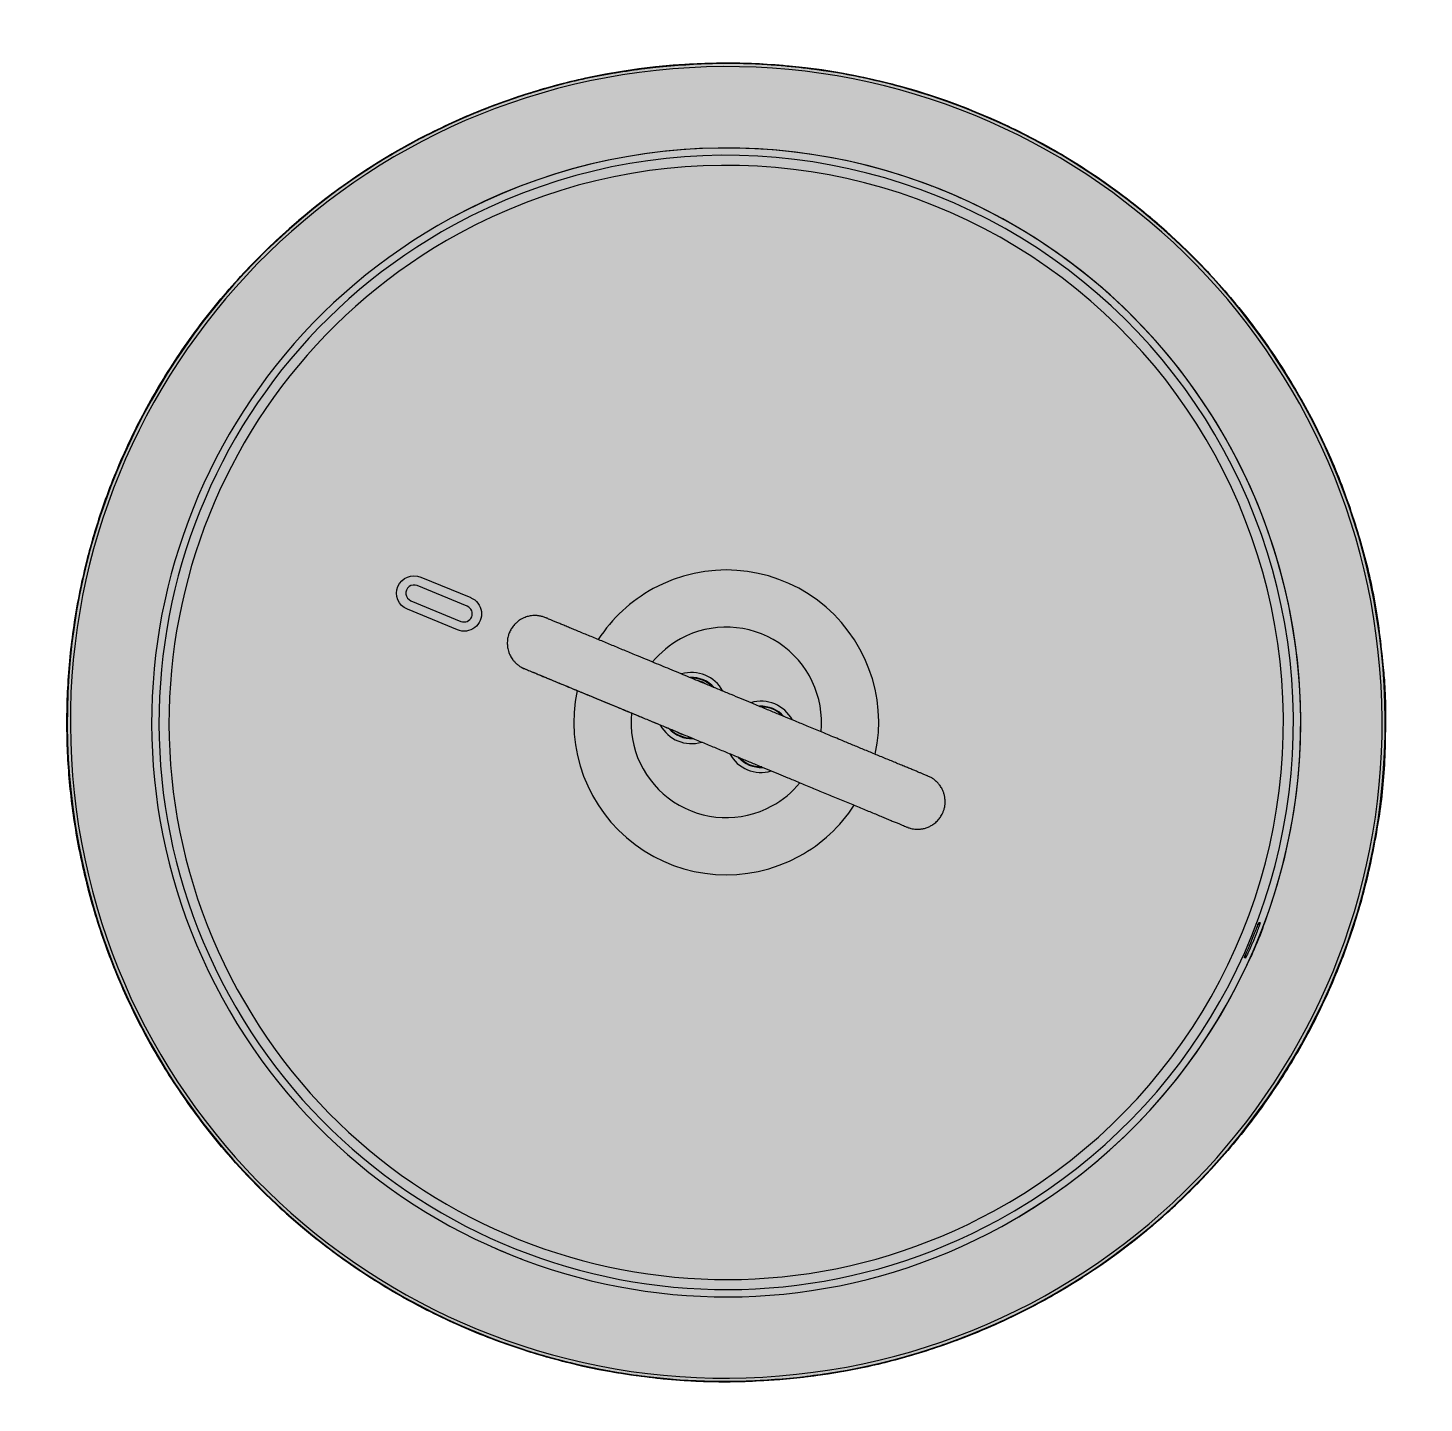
# Model space of a CAD drawing. Header units: millimetres. Extents: x 103 to 812, y 15 to 711.
# Drawn here: x 184.6 to 323.9, y 15.4 to 152.5 of the extents above; entities that cross this region are included whole.
import ezdxf

# ---------------------------------------------------------------- set-up
doc = ezdxf.new("R2010")
doc.units = ezdxf.units.MM
doc.layers.add('Blocks', color=7, linetype='Continuous')
doc.layers.add('Blocks$Fill', color=7, linetype='Continuous', true_color=0xffffff)
doc.layers.add('Blocks$Inner', color=7, linetype='Continuous', lineweight=25, true_color=0x007f00)
doc.layers.add('Blocks$Outline', color=7, linetype='Continuous', lineweight=35, true_color=0xff3f3f)

# ---------------------------------------------------------------- blocks, each defined once
blk = doc.blocks.new('In Vitro Portable Lamp Top')
at = {"layer": 'Blocks$Fill'}
blk.add_hatch(color=256, dxfattribs=at).paths.add_polyline_path([(103.13, 21.23), (101.68, 21.09), (100.21, 20.98), (98.73, 20.91), (97.23, 20.86), (95.72, 20.85), (94.2, 20.88), (92.66, 20.94), (91.12, 21.04), (89.57, 21.18), (88.01, 21.35), (86.44, 21.56), (84.87, 21.82), (83.3, 22.11), (81.73, 22.44), (80.15, 22.81), (78.58, 23.23), (77, 23.68), (75.44, 24.18), (73.87, 24.72), (72.32, 25.3), (70.78, 25.92), (69.24, 26.58), (67.72, 27.29), (66.21, 28.03), (64.72, 28.82), (63.24, 29.64), (61.79, 30.51), (60.35, 31.41), (58.94, 32.35), (57.55, 33.33), (56.18, 34.35), (54.84, 35.4), (53.53, 36.48), (52.25, 37.6), (51, 38.75), (49.78, 39.93), (48.59, 41.14), (47.43, 42.38), (46.31, 43.65), (45.23, 44.94), (44.18, 46.25), (43.16, 47.59), (42.19, 48.95), (41.25, 50.32), (40.36, 51.72), (39.5, 53.13), (38.68, 54.56), (37.9, 55.99), (37.16, 57.44), (36.46, 58.9), (35.8, 60.37), (35.18, 61.85), (34.6, 63.33), (34.05, 64.81), (33.55, 66.3), (33.09, 67.79), (32.66, 69.27), (32.28, 70.76), (31.93, 72.24), (31.61, 73.72), (31.34, 75.19), (31.09, 76.66), (30.89, 78.12), (30.72, 79.57), (30.58, 81.02), (30.47, 82.49), (30.39, 83.97), (30.35, 85.47), (30.34, 86.98), (30.36, 88.5), (30.43, 90.04), (30.53, 91.58), (30.66, 93.13), (30.84, 94.69), (31.05, 96.26), (31.3, 97.83), (31.59, 99.4), (31.93, 100.97), (32.3, 102.55), (32.71, 104.12), (33.17, 105.7), (33.67, 107.26), (34.2, 108.83), (34.78, 110.38), (35.41, 111.92), (36.07, 113.46), (36.77, 114.98), (37.52, 116.49), (38.3, 117.98), (39.13, 119.46), (39.99, 120.91), (40.9, 122.35), (41.84, 123.76), (42.82, 125.15), (43.83, 126.52), (44.88, 127.86), (45.97, 129.17), (47.09, 130.45), (48.24, 131.7), (49.42, 132.92), (50.63, 134.11), (51.87, 135.27), (53.13, 136.39), (54.42, 137.47), (55.74, 138.52), (57.08, 139.53), (58.43, 140.51), (59.81, 141.45), (61.2, 142.34), (62.62, 143.2), (64.04, 144.02), (65.48, 144.8), (66.93, 145.54), (68.39, 146.24), (69.86, 146.9), (71.33, 147.52), (72.81, 148.1), (74.3, 148.65), (75.78, 149.15), (77.27, 149.61), (78.76, 150.04), (80.24, 150.42), (81.73, 150.77), (83.2, 151.09), (84.68, 151.36), (86.14, 151.61), (87.6, 151.81), (89.05, 151.98), (90.5, 152.12), (91.97, 152.23), (93.46, 152.31), (94.95, 152.35), (96.46, 152.36), (97.99, 152.33), (99.52, 152.27), (101.06, 152.17), (102.62, 152.04), (104.18, 151.86), (105.74, 151.65), (107.31, 151.4), (108.88, 151.11), (110.46, 150.77), (112.04, 150.4), (113.61, 149.99), (115.18, 149.53), (116.75, 149.03), (118.31, 148.49), (119.86, 147.91), (121.41, 147.29), (122.94, 146.63), (124.47, 145.93), (125.97, 145.18), (127.47, 144.4), (128.94, 143.57), (130.4, 142.7), (131.83, 141.8), (133.25, 140.86), (134.64, 139.88), (136, 138.87), (137.34, 137.82), (138.65, 136.73), (139.94, 135.61), (141.19, 134.46), (142.41, 133.28), (143.6, 132.07), (144.75, 130.83), (145.87, 129.57), (146.96, 128.28), (148.01, 126.96), (149.02, 125.62), (149.99, 124.27), (150.93, 122.89), (151.83, 121.49), (152.69, 120.08), (153.51, 118.66), (154.29, 117.22), (155.03, 115.77), (155.73, 114.31), (156.39, 112.84), (157.01, 111.37), (157.59, 109.89), (158.13, 108.4), (158.63, 106.92), (159.1, 105.43), (159.52, 103.94), (159.91, 102.46), (160.26, 100.97), (160.57, 99.5), (160.85, 98.02), (161.09, 96.56), (161.3, 95.1), (161.47, 93.65), (161.63, 91.92), (161.75, 90.17), (161.82, 88.4), (161.85, 86.61), (161.83, 85.2), (161.79, 83.78), (161.71, 82.36), (161.6, 80.93), (161.46, 79.49), (161.29, 78.04), (161.08, 76.59), (160.84, 75.14), (160.56, 73.68), (160.25, 72.22), (159.91, 70.76), (159.53, 69.31), (159.12, 67.85), (158.66, 66.4), (158.18, 64.95), (157.66, 63.51), (157.1, 62.07), (156.51, 60.65), (155.88, 59.23), (155.21, 57.83), (154.52, 56.43), (153.78, 55.06), (153.02, 53.69), (152.21, 52.34), (151.38, 51.01), (150.51, 49.7), (149.62, 48.41), (148.69, 47.14), (147.72, 45.89), (146.73, 44.66), (145.71, 43.46), (144.67, 42.29), (143.59, 41.14), (142.49, 40.02), (141.37, 38.92), (140.22, 37.86), (139.04, 36.82), (137.85, 35.81), (136.64, 34.84), (135.4, 33.9), (134.15, 32.98), (132.88, 32.11), (131.6, 31.26), (130.3, 30.45), (128.98, 29.67), (127.66, 28.93), (126.32, 28.21), (124.98, 27.54), (123.63, 26.9), (122.27, 26.29), (120.9, 25.71), (119.53, 25.17), (118.16, 24.67), (116.78, 24.19), (115.41, 23.75), (114.03, 23.35), (112.65, 22.97), (111.28, 22.63), (109.91, 22.32), (108.54, 22.04), (107.18, 21.79), (105.82, 21.58), (104.48, 21.39)], flags=0)
at = {"layer": 'Blocks$Inner'}
for p, q in [((70.26, 98.19), (65.27, 100.26)), ((65.62, 101.11), (70.61, 99.05)), ((69.28, 95.83), (64.29, 97.89)), ((64.65, 98.75), (69.63, 96.68)), ((92.63, 91.06), (92.63, 91.01)), ((100.63, 87.71), (100.61, 87.71)), ((101.69, 87.3), (101.66, 87.27)), ((92.63, 85.03), (92.63, 85.07)), ((97.43, 83.04), (97.46, 83.07)), ((98.87, 82.47), (98.86, 82.47))]:
    blk.add_line(p, q, dxfattribs=at)
for points in [[(116.53, 140.13), (116.55, 140.13), (116.59, 140.11)], [(119.43, 138.94), (119.47, 138.92), (119.49, 138.9)], [(149.23, 66.66), (149.29, 66.64), (149.33, 66.62)], [(149.61, 66.17), (149.61, 66.15), (149.6, 66.11)], [(147.87, 63.09), (147.81, 63.12), (147.77, 63.13)], [(148.42, 63.27), (148.4, 63.23), (148.39, 63.21)], [(72.75, 34.28), (72.72, 34.3), (72.7, 34.31)], [(75.66, 33.08), (75.63, 33.09), (75.59, 33.1)]]:
    blk.add_lwpolyline(points, dxfattribs=at)
for centre, radius, start, end in [((96.09, 86.61), 65.75, 96.1479, 276.1479), ((96.09, 86.61), 65.71, 96.1479, 276.1479), ((96.09, 86.61), 65.75, 0, 96.1479), ((96.09, 86.61), 65.75, 276.1479, 96.1479), ((96.09, 86.61), 65.71, 276.1479, 96.1479), ((96.09, 86.61), 65.4, 276.1479, 96.1479), ((96.09, 86.61), 65.4, 96.1479, 276.1479), ((96.09, 86.61), 57.29, 0, 118.6479), ((96.09, 86.61), 57.29, 298.6479, 118.6479), ((96.09, 86.61), 56.56, 298.6479, 118.6479), ((96.09, 86.61), 55.56, 298.6479, 118.6479), ((96.09, 86.61), 57.29, 118.6479, 298.6479), ((96.09, 86.61), 56.56, 118.6479, 298.6479), ((96.09, 86.61), 55.56, 118.6479, 298.6479), ((96.09, 86.61), 15.2, 347.9321, 118.6479), ((64.96, 99.5), 0.816, 67.5, 247.5), ((96.09, 86.61), 15.2, 118.6479, 147.0755), ((69.95, 97.44), 0.816, 247.5, 67.5), ((96.09, 86.61), 9.5, 354.3451, 118.6479), ((96.09, 86.61), 9.5, 118.6479, 140.6514), ((92.63, 88.04), 3.55, 28.4561, 106.5175), ((92.63, 88.04), 3.05, 41.7623, 92.8996), ((92.63, 88.04), 3.01, 43.6256, 91.1101), ((92.63, 88.04), 2.79, 58.6658, 75.8781), ((96.09, 86.61), 15.2, 167.9321, 298.6479), ((99.56, 85.17), 3.55, 28.4668, 106.5214), ((99.56, 85.17), 3.05, 41.7841, 92.9068), ((99.56, 85.17), 3.01, 43.6595, 91.1173), ((96.09, 86.61), 9.5, 174.345, 298.6479), ((92.63, 88.04), 3.55, 208.4667, 286.5175), ((96.09, 86.61), 65.75, 276.1479, 0), ((96.09, 86.61), 57.29, 298.6479, 0), ((92.63, 88.04), 3.05, 221.7841, 272.8997), ((92.63, 88.04), 3.01, 223.5099, 271.2371), ((92.63, 88.04), 2.79, 238.8358, 255.8783), ((99.56, 85.17), 3.55, 208.4667, 286.518), ((99.56, 85.17), 3.05, 221.7841, 272.9033), ((99.56, 85.17), 3.01, 223.5099, 271.2414), ((96.09, 86.61), 9.5, 298.6479, 320.6514), ((96.09, 86.61), 15.2, 298.6479, 327.0755)]:
    blk.add_arc(centre, radius, start, end, dxfattribs=at)
at = {"layer": 'Blocks$Inner', "extrusion": (0, 0, -1)}
for centre, radius, start, end in [((-96.09, 86.61), 57.3, 110.9643, 114.0357), ((-64.96, 99.5), 1.74, 292.5, 112.5), ((-69.95, 97.44), 1.74, 112.5, 292.5), ((-92.63, 88.04), 3.01, 88.8973, 136.367), ((-99.56, 85.17), 3.01, 88.8901, 136.3331), ((-92.63, 88.04), 3.01, 268.7703, 316.068), ((-99.56, 85.17), 3.01, 268.766, 316.068), ((-96.09, 86.61), 57.3, 200.9643, 204.0357), ((-96.09, 86.61), 57.3, 290.9643, 294.0357)]:
    blk.add_arc(centre, radius, start, end, dxfattribs=at)
at = {"layer": 'Blocks$Inner'}
for points, knots in [([(75.06, 96.46), (74.96, 96.34), (74.76, 96.13), (74.57, 95.81), (74.46, 95.55), (74.39, 95.37), (74.31, 95.1), (74.25, 94.71), (74.26, 94.21), (74.33, 93.83), (74.42, 93.57), (74.48, 93.41), (74.57, 93.24), (74.67, 93.05), (74.82, 92.84), (75, 92.62), (75.24, 92.4), (75.53, 92.18), (75.75, 92.07), (75.88, 92)], [4, 4, 4, 4, 4.085076, 4.159361, 4.201364, 4.236384, 4.266066, 4.356095, 4.448114, 4.53831, 4.567671, 4.597207, 4.631685, 4.672936, 4.721661, 4.778372, 4.843466, 4.917258, 5, 5, 5, 5]), ([(78.09, 97.04), (78.04, 97.06), (77.93, 97.1), (77.77, 97.16), (77.62, 97.19), (77.5, 97.22), (77.4, 97.24), (77.3, 97.25), (77.21, 97.26), (77.09, 97.26), (76.95, 97.26), (76.76, 97.26), (76.56, 97.23), (76.35, 97.19), (76.13, 97.12), (75.89, 97.03), (75.62, 96.9), (75.33, 96.71), (75.15, 96.54), (75.06, 96.46)], [3, 3, 3, 3, 3.096288, 3.182557, 3.25606, 3.302974, 3.343078, 3.376746, 3.40464, 3.427949, 3.468508, 3.508415, 3.570118, 3.622538, 3.674871, 3.738393, 3.815167, 3.903131, 4, 4, 4, 4]), ([(116.18, 81.26), (116.16, 81.27), (116.12, 81.29), (115.99, 81.34), (115.79, 81.42), (115.55, 81.53), (115.24, 81.65), (114.9, 81.8), (114.5, 81.96), (114.07, 82.14), (113.6, 82.33), (113.1, 82.54), (112.57, 82.76), (112.03, 82.98), (111.47, 83.21), (110.91, 83.44), (110.35, 83.68), (109.8, 83.9), (109.26, 84.13), (108.73, 84.35), (108.2, 84.57), (107.6, 84.82), (106.93, 85.09), (106.2, 85.4), (105.5, 85.69), (104.83, 85.97), (104.19, 86.23), (103.58, 86.48), (102.86, 86.78), (101.97, 87.15), (100.9, 87.59), (99.76, 88.06), (98.66, 88.52), (97.59, 88.96), (96.57, 89.39), (95.51, 89.83), (94.41, 90.28), (93.38, 90.71), (92.43, 91.1), (91.57, 91.46), (90.69, 91.82), (89.8, 92.19), (88.9, 92.56), (88.01, 92.93), (87.21, 93.26), (86.51, 93.55), (85.9, 93.8), (85.3, 94.05), (84.71, 94.3), (84.11, 94.55), (83.51, 94.8), (82.91, 95.04), (82.32, 95.29), (81.75, 95.52), (81.21, 95.75), (80.7, 95.96), (80.22, 96.16), (79.77, 96.34), (79.38, 96.51), (79.02, 96.65), (78.72, 96.78), (78.47, 96.88), (78.28, 96.96), (78.15, 97.02), (78.11, 97.03), (78.09, 97.04)], [2, 2, 2, 2, 2.021936, 2.045574, 2.068373, 2.090332, 2.111455, 2.131748, 2.151218, 2.169866, 2.187688, 2.204677, 2.220818, 2.23611, 2.250564, 2.264193, 2.277004, 2.288989, 2.300122, 2.310694, 2.320893, 2.330743, 2.344209, 2.356898, 2.368783, 2.379892, 2.390255, 2.399883, 2.408833, 2.42473, 2.44136, 2.458731, 2.47687, 2.491951, 2.507535, 2.52361, 2.540294, 2.557828, 2.570862, 2.584348, 2.598282, 2.612622, 2.627349, 2.642525, 2.658168, 2.669361, 2.68073, 2.692289, 2.704295, 2.717097, 2.730663, 2.744973, 2.760057, 2.77591, 2.79253, 2.80992, 2.828089, 2.847047, 2.866803, 2.887358, 2.908737, 2.930989, 2.95405, 2.977809, 3, 3, 3, 3]), ([(75.84, 92.02), (75.84, 92.02), (75.84, 92.02), (75.88, 92.01), (75.96, 91.97), (76.08, 91.92), (76.26, 91.84), (76.5, 91.75), (76.79, 91.63), (77.14, 91.48), (77.56, 91.31), (78.04, 91.11), (78.58, 90.89), (79.18, 90.63), (79.85, 90.36), (80.59, 90.05), (81.38, 89.72), (82.23, 89.37), (83.14, 89), (84.1, 88.6), (85.09, 88.19), (86.1, 87.77), (86.98, 87.41), (87.72, 87.1), (88.32, 86.85), (88.92, 86.6), (89.49, 86.37), (89.97, 86.17), (90.23, 86.06), (90.32, 86.02)], [0, 0, 0, 0, 0.012962, 0.041573, 0.071437, 0.102551, 0.134914, 0.168529, 0.203401, 0.239536, 0.276941, 0.315615, 0.355545, 0.396714, 0.439111, 0.482729, 0.527569, 0.573638, 0.620951, 0.669526, 0.719021, 0.768751, 0.819523, 0.850101, 0.881397, 0.913551, 0.946373, 0.978863, 1, 1, 1, 1]), ([(75.88, 92), (75.91, 91.99), (75.95, 91.98), (76.08, 91.92), (76.26, 91.85), (76.49, 91.75), (76.76, 91.64), (77.08, 91.51), (77.42, 91.36), (77.8, 91.21), (78.23, 91.03), (78.71, 90.83), (79.24, 90.61), (79.79, 90.38), (80.35, 90.15), (80.92, 89.91), (81.49, 89.68), (82.06, 89.45), (82.71, 89.17), (83.49, 88.85), (84.44, 88.46), (85.44, 88.04), (86.49, 87.61), (87.59, 87.15), (88.73, 86.68), (89.91, 86.19), (91.11, 85.7), (92.32, 85.19), (93.54, 84.69), (94.75, 84.19), (95.93, 83.7), (97.09, 83.22), (98.22, 82.75), (99.3, 82.3), (100.32, 81.88), (101.29, 81.48), (102.1, 81.14), (102.79, 80.86), (103.38, 80.61), (104.01, 80.35), (104.64, 80.09), (105.29, 79.82), (105.93, 79.56), (106.58, 79.29), (107.23, 79.02), (107.89, 78.74), (108.55, 78.47), (109.19, 78.21), (109.81, 77.95), (110.41, 77.7), (110.98, 77.47), (111.51, 77.24), (112, 77.04), (112.45, 76.85), (112.86, 76.69), (113.22, 76.54), (113.52, 76.41), (113.77, 76.31), (113.97, 76.23), (114.11, 76.17), (114.16, 76.15), (114.18, 76.14)], [5, 5, 5, 5, 5.022894, 5.04512, 5.066677, 5.087475, 5.107447, 5.126274, 5.144362, 5.161708, 5.178318, 5.196307, 5.213366, 5.229501, 5.244713, 5.259001, 5.272364, 5.284828, 5.296374, 5.313959, 5.331652, 5.349547, 5.367568, 5.385667, 5.403954, 5.422412, 5.440969, 5.459674, 5.478266, 5.496547, 5.514491, 5.532077, 5.549307, 5.566204, 5.581688, 5.596889, 5.611756, 5.620724, 5.630469, 5.641016, 5.652387, 5.663435, 5.675113, 5.68741, 5.700369, 5.714041, 5.728405, 5.743427, 5.759111, 5.775472, 5.792525, 5.810268, 5.828684, 5.847764, 5.867503, 5.887904, 5.908971, 5.930712, 5.953128, 5.976222, 6, 6, 6, 6]), ([(117.92, 78.71), (117.91, 78.83), (117.9, 79.08), (117.83, 79.42), (117.74, 79.7), (117.63, 79.93), (117.53, 80.13), (117.39, 80.33), (117.25, 80.51), (117.12, 80.65), (117.03, 80.73), (116.97, 80.79), (116.89, 80.85), (116.82, 80.91), (116.73, 80.97), (116.63, 81.04), (116.5, 81.11), (116.34, 81.19), (116.24, 81.24), (116.18, 81.26)], [1, 1, 1, 1, 1.094107, 1.179551, 1.254117, 1.315806, 1.366626, 1.41753, 1.495561, 1.535335, 1.555591, 1.578501, 1.606502, 1.640882, 1.682314, 1.731169, 1.808182, 1.898988, 2, 2, 2, 2]), ([(114.2, 76.13), (114.29, 76.1), (114.48, 76.04), (114.76, 75.98), (115, 75.96), (115.21, 75.95), (115.38, 75.96), (115.53, 75.98), (115.76, 76.01), (116.04, 76.09), (116.38, 76.23), (116.66, 76.39), (116.89, 76.55), (117.07, 76.72), (117.24, 76.89), (117.38, 77.07), (117.51, 77.25), (117.63, 77.46), (117.74, 77.72), (117.84, 78.01), (117.91, 78.35), (117.91, 78.58), (117.92, 78.71)], [0, 0, 0, 0, 0.0724109, 0.1369427, 0.1930371, 0.2298749, 0.2625733, 0.2916084, 0.3177137, 0.3843099, 0.4492231, 0.5123777, 0.5582547, 0.6025034, 0.6451632, 0.687341, 0.7229158, 0.7663804, 0.8168621, 0.8733616, 0.9347877, 1, 1, 1, 1]), ([(114.23, 76.12), (114.23, 76.12), (114.23, 76.12), (114.21, 76.13), (114.2, 76.13)], [-1, -1, -1, -1, -0.165699, 0, 0, 0, 0]), ([(147.77, 63.13), (147.77, 63.16), (147.78, 63.17), (147.79, 63.2), (147.8, 63.23), (147.83, 63.3), (147.88, 63.43), (147.97, 63.65), (148.09, 63.92), (148.22, 64.22), (148.35, 64.55), (148.5, 64.9), (148.64, 65.25), (148.78, 65.58), (148.9, 65.89), (149.01, 66.16), (149.1, 66.38), (149.16, 66.52), (149.2, 66.61), (149.22, 66.64), (149.23, 66.66)], [2, 2, 2, 2, 2.022621, 2.045243, 2.067968, 2.090895, 2.159002, 2.227241, 2.295427, 2.363642, 2.431817, 2.500031, 2.568237, 2.636419, 2.704625, 2.772817, 2.841041, 2.90916, 2.954781, 3, 3, 3, 3]), ([(149.33, 66.62), (149.33, 66.62), (149.33, 66.62), (149.33, 66.61), (149.32, 66.59), (149.31, 66.56), (149.3, 66.53), (149.28, 66.46), (149.24, 66.32), (149.15, 66.1), (149.05, 65.83), (148.93, 65.52), (148.8, 65.18), (148.66, 64.83), (148.51, 64.49), (148.37, 64.16), (148.24, 63.85), (148.11, 63.59), (148.01, 63.37), (147.94, 63.23), (147.9, 63.15), (147.87, 63.1), (147.87, 63.1), (147.87, 63.09)], [0, 0, 0, 0, 0.02098, 0.041781, 0.062496, 0.083215, 0.104032, 0.125036, 0.187439, 0.249951, 0.312449, 0.374969, 0.437495, 0.500056, 0.562586, 0.625128, 0.687641, 0.750145, 0.812648, 0.875043, 0.916827, 0.958234, 1, 1, 1, 1]), ([(149.33, 66.62), (149.32, 66.61), (149.3, 66.57), (149.27, 66.52), (149.22, 66.48), (149.17, 66.45), (149.11, 66.43), (149.06, 66.43), (149.04, 66.43), (149.03, 66.43)], [5, 5, 5, 5, 5.158009, 5.31599, 5.473984, 5.631992, 5.790003, 5.947998, 6, 6, 6, 6]), ([(147.82, 63.41), (147.83, 63.4), (147.85, 63.38), (147.87, 63.33), (147.89, 63.27), (147.9, 63.21), (147.89, 63.15), (147.87, 63.11), (147.87, 63.09)], [-1, -1, -1, -1, -0.881026, -0.704809, -0.528592, -0.352395, -0.176211, 0, 0, 0, 0])]:
    blk.add_open_spline(points, degree=3, knots=knots, dxfattribs=at)
at = {"layer": 'Blocks$Outline'}
for points, weights, knots in [([(103.13, 21.23), (37.76, 14.19), (30.72, 79.57), (23.67, 144.94), (89.05, 151.98)], [1, 0.707106781187, 1, 0.707106781187, 1], [-206.575038, -206.575038, -206.575038, -103.287519, -103.287519, 0, 0, 0]), ([(89.05, 151.98), (154.43, 159.03), (161.47, 93.65), (161.85, 90.14), (161.85, 27.55), (103.13, 21.23)], [1, 0.707106781187, 1, 0.978239938691, 0.728866842496, 1], [-206.575038, -206.575038, -206.575038, -103.287519, -103.287519, -95.613928, 0, 0, 0])]:
    blk.add_rational_spline(points, weights, degree=2, knots=knots, dxfattribs=at)

msp = doc.modelspace()

# ---------------------------------------------------------------- block references
at = {"layer": 'Blocks'}
msp.add_blockref('In Vitro Portable Lamp Top', (158.18, -3.33), dxfattribs=at)

doc.saveas('drawing.dxf')
